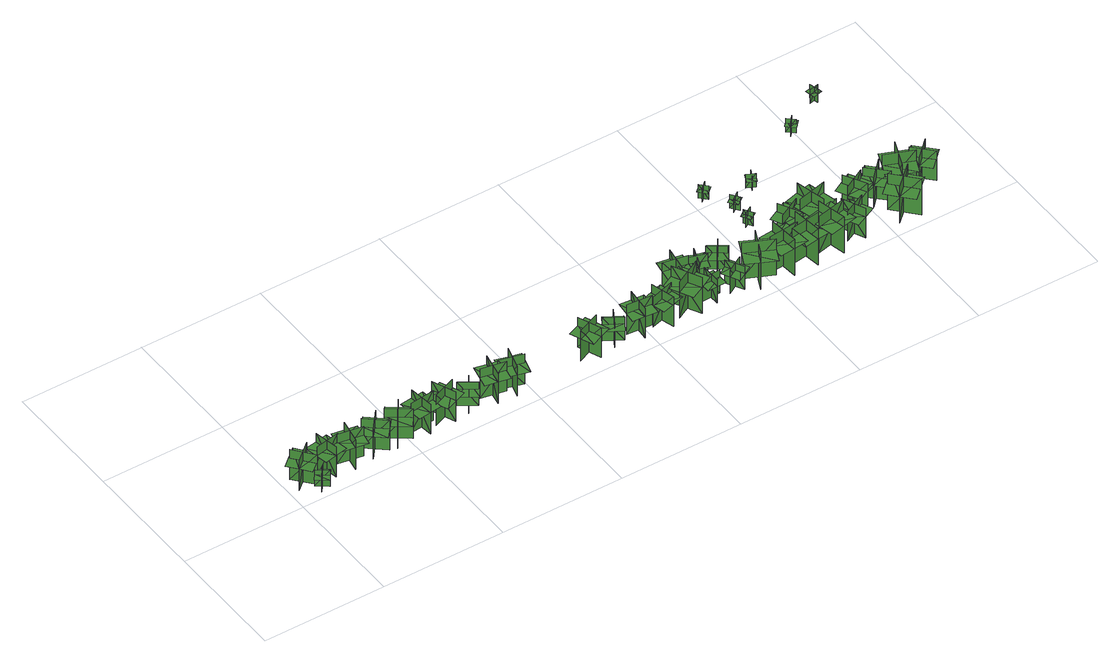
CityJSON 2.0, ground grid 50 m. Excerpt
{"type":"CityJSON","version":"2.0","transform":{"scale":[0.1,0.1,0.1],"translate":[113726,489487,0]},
"CityObjects":{
"tree1":{"type":"SolitaryVegetationObject","geometry":[{"type":"MultiSurface","lod":"1","boundaries":[[[0,1,2]],[[0,2,3]],[[4,5,6]],[[4,6,7]],[[8,9,10]],[[8,10,11]],[[8,11,12]],[[8,12,13]]]}]},
"tree2":{"type":"SolitaryVegetationObject","geometry":[{"type":"MultiSurface","lod":"1","boundaries":[[[14,15,16]],[[14,16,17]],[[18,19,20]],[[18,20,21]],[[22,23,24]],[[22,24,25]],[[22,25,26]],[[22,26,27]]]}]},
"tree3":{"type":"SolitaryVegetationObject","geometry":[{"type":"MultiSurface","lod":"1","boundaries":[[[28,29,30]],[[28,30,31]],[[32,33,34]],[[32,34,35]],[[36,37,38]],[[36,38,39]],[[36,39,40]],[[36,40,41]]]}]},
"tree4":{"type":"SolitaryVegetationObject","geometry":[{"type":"MultiSurface","lod":"1","boundaries":[[[42,43,44]],[[42,44,45]],[[46,47,48]],[[46,48,49]],[[50,51,52]],[[50,52,53]],[[50,53,54]],[[50,54,55]]]}]},
"tree5":{"type":"SolitaryVegetationObject","geometry":[{"type":"MultiSurface","lod":"1","boundaries":[[[56,57,58]],[[56,58,59]],[[60,61,62]],[[60,62,63]],[[64,65,66]],[[64,66,67]],[[64,67,68]],[[64,68,69]]]}]},
"tree6":{"type":"SolitaryVegetationObject","geometry":[{"type":"MultiSurface","lod":"1","boundaries":[[[70,71,72]],[[70,72,73]],[[74,75,76]],[[74,76,77]],[[78,79,80]],[[78,80,81]],[[78,81,82]],[[78,82,83]]]}]},
"tree7":{"type":"SolitaryVegetationObject","geometry":[{"type":"MultiSurface","lod":"1","boundaries":[[[84,85,86]],[[84,86,87]],[[88,89,90]],[[88,90,91]],[[92,93,94]],[[92,94,95]],[[92,95,96]],[[92,96,97]]]}]},
"tree8":{"type":"SolitaryVegetationObject","geometry":[{"type":"MultiSurface","lod":"1","boundaries":[[[98,99,100]],[[98,100,101]],[[102,103,104]],[[102,104,105]],[[106,107,108]],[[106,108,109]],[[106,109,110]],[[106,110,111]]]}]},
"tree9":{"type":"SolitaryVegetationObject","geometry":[{"type":"MultiSurface","lod":"1","boundaries":[[[112,113,114]],[[112,114,115]],[[116,117,118]],[[116,118,119]],[[120,121,122]],[[120,122,123]],[[120,123,124]],[[120,124,125]]]}]},
"tree10":{"type":"SolitaryVegetationObject","geometry":[{"type":"MultiSurface","lod":"1","boundaries":[[[126,127,128]],[[126,128,129]],[[130,131,132]],[[130,132,133]],[[134,135,136]],[[134,136,137]],[[134,137,138]],[[134,138,139]]]}]},
"tree11":{"type":"SolitaryVegetationObject","geometry":[{"type":"MultiSurface","lod":"1","boundaries":[[[140,141,142]],[[140,142,143]],[[144,145,146]],[[144,146,147]],[[148,149,150]],[[148,150,151]],[[148,151,152]],[[148,152,153]]]}]},
"tree12":{"type":"SolitaryVegetationObject","geometry":[{"type":"MultiSurface","lod":"1","boundaries":[[[154,155,156]],[[154,156,157]],[[158,159,160]],[[158,160,161]],[[162,163,164]],[[162,164,165]],[[162,165,166]],[[162,166,167]]]}]},
"tree13":{"type":"SolitaryVegetationObject","geometry":[{"type":"MultiSurface","lod":"1","boundaries":[[[168,169,170]],[[168,170,171]],[[172,173,174]],[[172,174,175]],[[176,177,178]],[[176,178,179]],[[176,179,180]],[[176,180,181]]]}]},
"tree14":{"type":"SolitaryVegetationObject","geometry":[{"type":"MultiSurface","lod":"1","boundaries":[[[182,183,184]],[[182,184,185]],[[186,187,188]],[[186,188,189]],[[190,191,192]],[[190,192,193]],[[190,193,194]],[[190,194,195]]]}]},
"tree15":{"type":"SolitaryVegetationObject","geometry":[{"type":"MultiSurface","lod":"1","boundaries":[[[196,197,198]],[[196,198,199]],[[200,201,202]],[[200,202,203]],[[204,205,206]],[[204,206,207]],[[204,207,208]],[[204,208,209]]]}]},
"tree16":{"type":"SolitaryVegetationObject","geometry":[{"type":"MultiSurface","lod":"1","boundaries":[[[210,211,212]],[[210,212,213]],[[214,215,216]],[[214,216,217]],[[218,219,220]],[[218,220,221]],[[218,221,222]],[[218,222,223]]]}]},
"tree17":{"type":"SolitaryVegetationObject","geometry":[{"type":"MultiSurface","lod":"1","boundaries":[[[224,225,226]],[[224,226,227]],[[228,229,230]],[[228,230,231]],[[232,233,234]],[[232,234,235]],[[232,235,236]],[[232,236,237]]]}]},
"tree18":{"type":"SolitaryVegetationObject","geometry":[{"type":"MultiSurface","lod":"1","boundaries":[[[238,239,240]],[[238,240,241]],[[242,243,244]],[[242,244,245]],[[246,247,248]],[[246,248,249]],[[246,249,250]],[[246,250,251]]]}]},
"tree19":{"type":"SolitaryVegetationObject","geometry":[{"type":"MultiSurface","lod":"1","boundaries":[[[252,253,254]],[[252,254,255]],[[256,257,258]],[[256,258,259]],[[260,261,262]],[[260,262,263]],[[260,263,264]],[[260,264,265]]]}]},
"tree20":{"type":"SolitaryVegetationObject","geometry":[{"type":"MultiSurface","lod":"1","boundaries":[[[266,267,268]],[[266,268,269]],[[270,271,272]],[[270,272,273]],[[274,275,276]],[[274,276,277]],[[274,277,278]],[[274,278,279]]]}]},
"tree21":{"type":"SolitaryVegetationObject","geometry":[{"type":"MultiSurface","lod":"1","boundaries":[[[280,281,282]],[[280,282,283]],[[284,285,286]],[[284,286,287]],[[288,289,290]],[[288,290,291]],[[288,291,292]],[[288,292,293]]]}]},
"tree22":{"type":"SolitaryVegetationObject","geometry":[{"type":"MultiSurface","lod":"1","boundaries":[[[294,295,296]],[[294,296,297]],[[298,299,300]],[[298,300,301]],[[302,303,304]],[[302,304,305]],[[302,305,306]],[[302,306,307]]]}]},
"tree23":{"type":"SolitaryVegetationObject","geometry":[{"type":"MultiSurface","lod":"1","boundaries":[[[308,309,310]],[[308,310,311]],[[312,313,314]],[[312,314,315]],[[316,317,318]],[[316,318,319]],[[316,319,320]],[[316,320,321]]]}]},
"tree24":{"type":"SolitaryVegetationObject","geometry":[{"type":"MultiSurface","lod":"1","boundaries":[[[322,323,324]],[[322,324,325]],[[326,327,328]],[[326,328,329]],[[330,331,332]],[[330,332,333]],[[330,334,335]],[[330,335,331]]]}]},
"tree25":{"type":"SolitaryVegetationObject","geometry":[{"type":"MultiSurface","lod":"1","boundaries":[[[336,337,338]],[[336,338,339]],[[340,341,342]],[[340,342,343]],[[344,345,346]],[[344,346,347]],[[344,348,349]],[[344,349,345]]]}]},
"tree26":{"type":"SolitaryVegetationObject","geometry":[{"type":"MultiSurface","lod":"1","boundaries":[[[350,351,352]],[[350,352,353]],[[354,355,356]],[[354,356,357]],[[358,359,360]],[[358,360,361]],[[358,361,362]],[[358,362,363]]]}]},
"tree27":{"type":"SolitaryVegetationObject","geometry":[{"type":"MultiSurface","lod":"1","boundaries":[[[364,365,366]],[[364,366,367]],[[368,369,370]],[[368,370,371]],[[372,373,374]],[[372,374,375]],[[372,376,377]],[[372,377,373]]]}]},
"tree28":{"type":"SolitaryVegetationObject","geometry":[{"type":"MultiSurface","lod":"1","boundaries":[[[378,379,380]],[[378,380,381]],[[382,383,384]],[[382,384,385]],[[386,387,388]],[[386,388,389]],[[386,389,390]],[[386,390,391]]]}]},
"tree29":{"type":"SolitaryVegetationObject","geometry":[{"type":"MultiSurface","lod":"1","boundaries":[[[392,393,394]],[[392,394,395]],[[396,397,398]],[[396,398,399]],[[400,401,402]],[[400,402,403]],[[400,403,404]],[[400,404,405]]]}]},
"tree30":{"type":"SolitaryVegetationObject","geometry":[{"type":"MultiSurface","lod":"1","boundaries":[[[406,407,408]],[[406,408,409]],[[410,411,412]],[[410,412,413]],[[414,415,416]],[[414,416,417]],[[414,417,418]],[[414,418,419]]]}]},
"tree31":{"type":"SolitaryVegetationObject","geometry":[{"type":"MultiSurface","lod":"1","boundaries":[[[420,421,422]],[[420,422,423]],[[424,425,426]],[[424,426,427]],[[428,429,430]],[[428,430,431]],[[428,432,433]],[[428,433,429]]]}]},
"tree32":{"type":"SolitaryVegetationObject","geometry":[{"type":"MultiSurface","lod":"1","boundaries":[[[434,435,436]],[[434,436,437]],[[438,439,440]],[[438,440,441]],[[442,443,444]],[[442,444,445]],[[442,445,446]],[[442,446,447]]]}]},
"tree33":{"type":"SolitaryVegetationObject","geometry":[{"type":"MultiSurface","lod":"1","boundaries":[[[448,449,450]],[[448,450,451]],[[452,453,454]],[[452,454,455]],[[456,457,458]],[[456,458,459]],[[456,459,460]],[[456,460,461]]]}]},
"tree34":{"type":"SolitaryVegetationObject","geometry":[{"type":"MultiSurface","lod":"1","boundaries":[[[462,463,464]],[[462,464,465]],[[466,467,468]],[[466,468,469]],[[470,471,472]],[[470,472,473]],[[470,473,474]],[[470,474,475]]]}]},
"tree35":{"type":"SolitaryVegetationObject","geometry":[{"type":"MultiSurface","lod":"1","boundaries":[[[476,477,478]],[[476,478,479]],[[480,481,482]],[[480,482,483]],[[484,485,486]],[[484,486,487]],[[484,487,488]],[[484,488,489]]]}]},
"tree36":{"type":"SolitaryVegetationObject","geometry":[{"type":"MultiSurface","lod":"1","boundaries":[[[490,491,492]],[[490,492,493]],[[494,495,496]],[[494,496,497]],[[498,499,500]],[[498,500,501]],[[498,501,502]],[[498,502,503]]]}]},
"tree37":{"type":"SolitaryVegetationObject","geometry":[{"type":"MultiSurface","lod":"1","boundaries":[[[504,505,506]],[[504,506,507]],[[508,509,510]],[[508,510,511]],[[512,513,514]],[[512,514,515]],[[512,516,517]],[[512,517,513]]]}]},
"tree38":{"type":"SolitaryVegetationObject","geometry":[{"type":"MultiSurface","lod":"1","boundaries":[[[518,519,520]],[[518,520,521]],[[522,523,524]],[[522,524,525]],[[526,527,528]],[[526,528,529]],[[526,529,530]],[[526,530,531]]]}]},
"tree39":{"type":"SolitaryVegetationObject","geometry":[{"type":"MultiSurface","lod":"1","boundaries":[[[532,533,534]],[[532,534,535]],[[536,537,538]],[[536,538,539]],[[540,541,542]],[[540,542,543]],[[540,543,544]],[[540,544,545]]]}]},
"tree40":{"type":"SolitaryVegetationObject","geometry":[{"type":"MultiSurface","lod":"1","boundaries":[[[546,547,548]],[[546,548,549]],[[550,551,552]],[[550,552,553]],[[554,555,556]],[[554,556,557]],[[554,558,559]],[[554,559,555]]]}]}
},
"vertices":[
[40,141,8],[104,64,8],[104,64,147],[40,141,147],[34,75,8],[110,138,8],[110,138,147],[34,75,147],[34,75,108],[66,36,108],[142,100,108],[110,138,108],[78,177,108],[2,113,108],
[126,65,11],[93,20,11],[93,20,88],[126,65,88],[89,60,11],[133,27,11],[133,27,88],[89,60,88],[89,60,66],[73,38,66],[117,4,66],[133,27,66],[150,49,66],[106,82,66],
[125,96,10],[223,115,10],[223,115,149],[125,96,149],[180,58,10],[161,156,10],[161,156,149],[180,58,149],[180,58,110],[229,68,110],[210,166,110],[161,156,110],[112,147,110],[131,49,110],
[274,149,10],[257,51,10],[257,51,149],[274,149,149],[220,111,10],[318,94,10],[318,94,149],[220,111,149],[220,111,110],[211,62,110],[309,45,110],[318,94,110],[326,143,110],[228,160,110],
[401,139,10],[337,63,10],[337,63,149],[401,139,149],[335,134,10],[411,70,10],[411,70,149],[335,134,149],[335,134,110],[303,96,110],[379,32,110],[411,70,110],[444,108,110],[368,172,110],
[496,142,10],[439,60,10],[439,60,149],[496,142,149],[431,131,10],[512,73,10],[512,73,149],[431,131,149],[431,131,110],[402,90,110],[484,33,110],[512,73,110],[541,114,110],[460,172,110],
[523,99,10],[622,111,10],[622,111,149],[523,99,149],[576,58,10],[563,157,10],[563,157,149],[576,58,149],[576,58,110],[625,64,110],[613,163,110],[563,157,110],[514,151,110],[526,52,110],
[684,62,10],[646,153,10],[646,153,149],[684,62,149],[710,123,10],[618,84,10],[618,84,149],[710,123,149],[710,123,110],[690,169,110],[599,130,110],[618,84,110],[637,38,110],[729,77,110],
[796,84,12],[732,127,12],[732,127,120],[796,84,120],[787,134,12],[744,70,12],[744,70,120],[787,134,120],[787,134,90],[755,156,90],[711,92,90],[744,70,90],[776,48,90],[819,113,90],
[821,112,11],[919,92,11],[919,92,150],[821,112,150],[858,56,11],[877,154,11],[877,154,150],[858,56,150],[858,56,111],[907,47,111],[926,144,111],[877,154,111],[829,164,111],[809,66,111],
[994,90,9],[898,116,9],[898,116,148],[994,90,148],[962,147,9],[935,52,9],[935,52,148],[962,147,148],[962,147,109],[914,161,109],[887,65,109],[935,52,109],[983,38,109],[1010,134,109],
[1311,116,12],[1219,77,12],[1219,77,151],[1311,116,151],[1250,141,12],[1288,50,12],[1288,50,151],[1250,141,151],[1250,141,112],[1204,122,112],[1242,30,112],[1288,50,112],[1334,69,112],[1296,161,112],
[1358,70,9],[1396,137,9],[1396,137,117],[1358,70,117],[1408,83,9],[1340,122,9],[1340,122,117],[1408,83,117],[1408,83,87],[1427,117,87],[1360,155,87],[1340,122,87],[1321,88,87],[1388,50,87],
[1431,102,9],[1531,93,9],[1531,93,148],[1431,102,148],[1474,51,9],[1482,150,9],[1482,150,148],[1474,51,148],[1474,51,109],[1524,47,109],[1532,146,109],[1482,150,109],[1433,154,109],[1424,55,109],
[1561,141,8],[1589,45,8],[1589,45,147],[1561,141,147],[1529,83,8],[1624,111,8],[1624,111,147],[1529,83,147],[1529,83,108],[1543,35,108],[1639,64,108],[1624,111,108],[1610,159,108],[1515,130,108],
[1632,71,8],[1740,128,8],[1740,128,177],[1632,71,177],[1709,46,8],[1653,154,8],[1653,154,177],[1709,46,177],[1709,46,130],[1763,75,130],[1706,182,130],[1653,154,130],[1599,126,130],[1655,18,130],
[1699,158,8],[1715,256,8],[1715,256,146],[1699,158,146],[1753,196,8],[1655,213,8],[1655,213,146],[1753,196,146],[1753,196,107],[1761,245,107],[1663,262,107],[1655,213,107],[1647,163,107],[1745,147,107],
[1783,61,9],[1781,138,9],[1781,138,117],[1783,61,117],[1819,98,9],[1741,96,9],[1741,96,117],[1819,98,117],[1819,98,87],[1818,137,87],[1740,135,87],[1741,96,87],[1742,58,87],[1820,59,87],
[1759,215,9],[1832,191,9],[1832,191,117],[1759,215,117],[1781,169,9],[1806,242,9],[1806,242,117],[1781,169,117],[1781,169,87],[1818,157,87],[1843,230,87],[1806,242,87],[1770,255,87],[1745,182,87],
[1899,63,10],[1861,131,10],[1861,131,118],[1899,63,118],[1913,113,10],[1846,75,10],[1846,75,118],[1913,113,118],[1913,113,88],[1894,147,88],[1827,109,88],[1846,75,88],[1865,41,88],[1932,79,88],
[1911,184,10],[1848,228,10],[1848,228,117],[1911,184,117],[1903,235,10],[1858,171,10],[1858,171,117],[1903,235,117],[1903,235,87],[1871,257,87],[1826,194,87],[1858,171,87],[1890,149,87],[1934,212,87],
[1999,143,9],[1947,33,9],[1947,33,178],[1999,143,178],[1922,116,9],[2033,64,9],[2033,64,178],[1922,116,178],[1922,116,130],[1897,61,130],[2007,9,130],[2033,64,130],[2058,120,130],[1948,171,130],
[2075,148,8],[2086,27,8],[2086,27,177],[2075,148,177],[2023,86,8],[2144,97,8],[2144,97,177],[2023,86,177],[2023,86,130],[2028,26,130],[2149,37,130],[2144,97,130],[2139,158,130],[2017,147,130],
[2109,318,12],[2088,350,12],[2088,350,75],[2109,318,75],[2115,347,12],[2083,326,12],[2083,326,75],[2115,347,75],[2115,347,55],[2083,326,55],[2095,309,55],[2126,330,55],[2103,364,55],[2072,343,55],
[2057,516,13],[2032,544,13],[2032,544,76],[2057,516,76],[2059,545,13],[2031,519,13],[2031,519,76],[2059,545,76],[2059,545,55],[2031,519,55],[2045,504,55],[2073,529,55],[2045,560,55],[2017,534,55],
[2235,101,3],[2114,84,3],[2114,84,173],[2235,101,173],[2170,150,3],[2187,30,3],[2187,30,173],[2170,150,173],[2170,150,125],[2110,142,125],[2127,21,125],[2187,30,125],[2247,38,125],[2231,159,125],
[2123,438,11],[2093,415,11],[2093,415,74],[2123,438,74],[2094,442,11],[2117,411,11],[2117,411,74],[2094,442,74],[2094,442,53],[2117,411,53],[2134,424,53],[2111,454,53],[2078,430,53],[2100,399,53],
[2159,243,10],[2205,154,10],[2205,154,148],[2159,243,148],[2139,180,10],[2227,226,10],[2227,226,148],[2139,180,148],[2139,180,109],[2162,136,109],[2250,181,109],[2227,226,109],[2204,270,109],[2116,224,109],
[2267,145,8],[2294,27,8],[2294,27,178],[2267,145,178],[2223,77,8],[2342,104,8],[2342,104,178],[2223,77,178],[2223,77,130],[2237,18,130],[2355,45,130],[2342,104,130],[2328,163,130],[2210,136,130],
[2220,192,4],[2338,221,4],[2338,221,173],[2220,192,173],[2289,149,4],[2260,268,4],[2260,268,173],[2289,149,173],[2289,149,126],[2349,164,126],[2319,282,126],[2260,268,126],[2201,253,126],[2230,135,126],
[2226,506,11],[2209,472,11],[2209,472,74],[2226,506,74],[2198,497,11],[2232,480,11],[2232,480,74],[2198,497,74],[2198,497,54],[2232,480,54],[2241,499,54],[2207,515,54],[2189,478,54],[2223,462,54],
[2338,72,8],[2427,116,8],[2427,116,146],[2338,72,146],[2400,50,8],[2357,140,8],[2357,140,146],[2400,50,146],[2400,50,107],[2445,72,107],[2401,161,107],[2357,140,107],[2312,118,107],[2355,28,107],
[2356,176,10],[2352,231,10],[2352,231,87],[2356,176,87],[2380,204,10],[2325,200,10],[2325,200,87],[2380,204,87],[2380,204,66],[2378,232,66],[2323,228,66],[2325,200,66],[2327,172,66],[2382,176,66],
[2429,240,8],[2477,153,8],[2477,153,147],[2429,240,147],[2410,176,8],[2497,225,8],[2497,225,147],[2410,176,147],[2410,176,108],[2434,133,108],[2522,181,108],[2497,225,108],[2473,268,108],[2386,220,108],
[2511,232,8],[2581,161,8],[2581,161,146],[2511,232,146],[2511,165,8],[2581,236,8],[2581,236,146],[2511,165,146],[2511,165,108],[2546,130,108],[2616,201,108],[2581,236,108],[2546,271,108],[2475,201,108],
[2546,131,6],[2628,41,6],[2628,41,175],[2546,131,175],[2542,50,6],[2631,132,6],[2631,132,175],[2542,50,175],[2542,50,128],[2583,5,128],[2672,87,128],[2631,132,128],[2590,177,128],[2501,95,128],
[2476,659,10],[2505,634,10],[2505,634,73],[2476,659,73],[2478,630,10],[2503,659,10],[2503,659,73],[2478,630,73],[2478,630,53],[2503,659,53],[2488,673,53],[2463,644,53],[2494,617,53],[2519,645,53],
[2656,249,9],[2611,136,9],[2611,136,178],[2656,249,178],[2582,217,9],[2695,172,9],[2695,172,178],[2582,217,178],[2582,217,130],[2559,161,130],[2672,116,130],[2695,172,130],[2717,229,130],[2604,274,130],
[2703,229,7],[2772,158,7],[2772,158,145],[2703,229,145],[2701,163,7],[2773,233,7],[2773,233,145],[2701,163,145],[2701,163,106],[2736,127,106],[2808,197,106],[2773,233,106],[2738,268,106],[2667,199,106],
[2645,758,11],[2654,721,11],[2654,721,74],[2645,758,74],[2630,733,11],[2667,742,11],[2667,742,74],[2630,733,74],[2630,733,53],[2667,742,53],[2662,762,53],[2625,754,53],[2634,713,53],[2671,722,53]
]}
